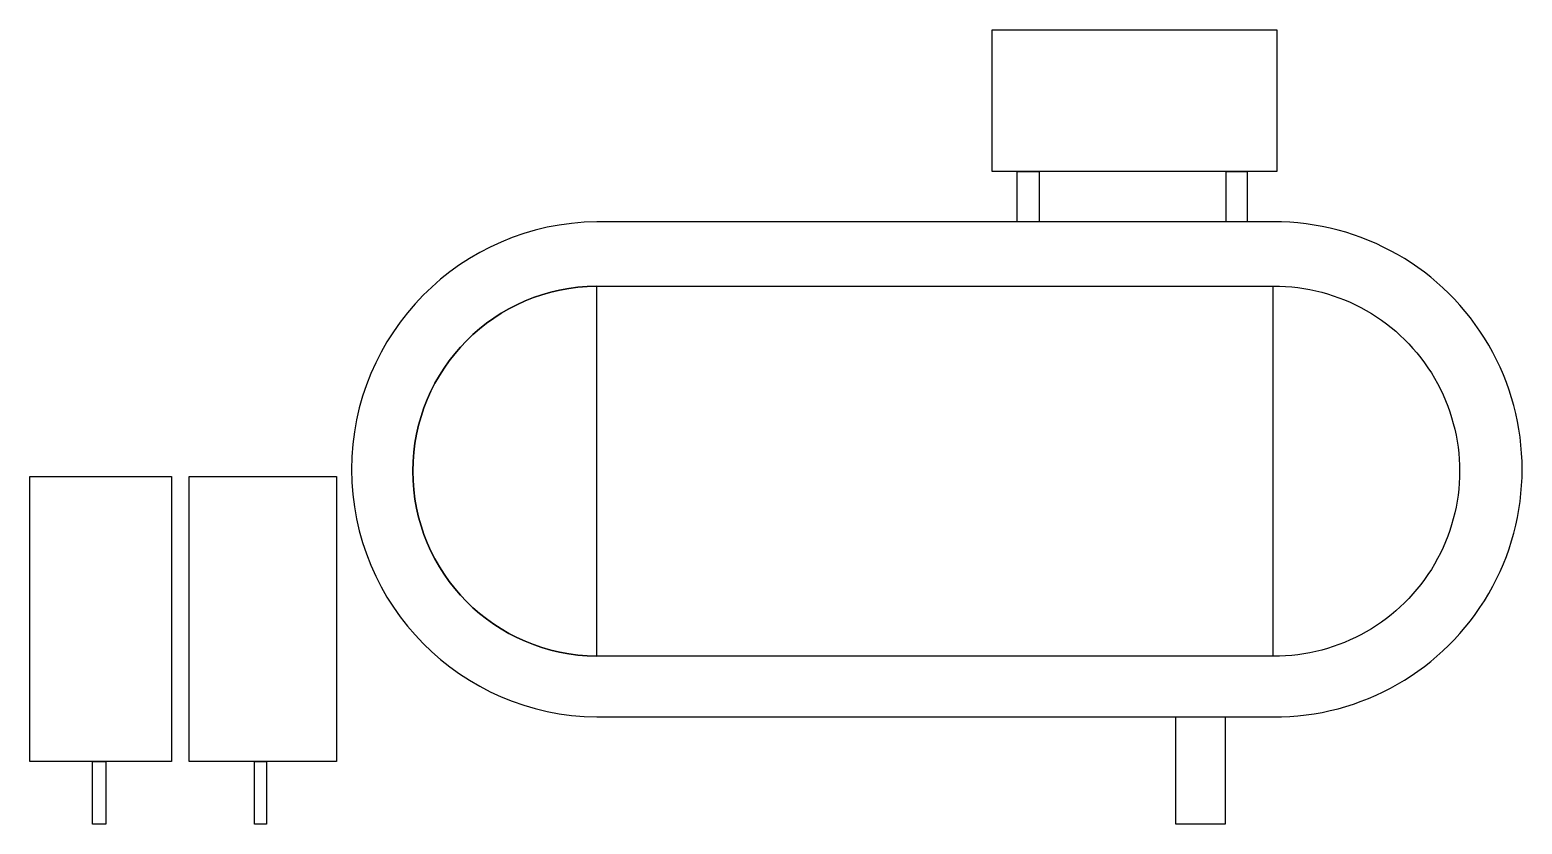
# Model space of a CAD drawing. Header units: millimetres. Extents: x -2529 to 8314, y -4885 to 3935.
# Drawn here: x 8218.7 to 8314.1, y -4884.8 to -4834 of the extents above.
import ezdxf

# ---------------------------------------------------------------- set-up
doc = ezdxf.new("R2010")
doc.units = ezdxf.units.MM
doc.layers.add('благоустройство_спорт', color=18, linetype='Continuous', true_color=0x000000)

msp = doc.modelspace()

# ---------------------------------------------------------------- linework, layer by layer
at = {"layer": 'благоустройство_спорт'}
for points in [[(8280.247, -4833.951), (8298.46, -4833.951), (8298.46, -4843.02), (8280.247, -4843.02)], [(8281.864, -4843.02), (8283.272, -4843.02), (8283.272, -4846.233), (8281.864, -4846.233)], [(8295.225, -4843.02), (8296.561, -4843.02), (8296.561, -4846.233), (8295.225, -4846.233)], [(8218.728, -4880.749), (8218.728, -4862.516), (8227.791, -4862.516), (8227.791, -4880.749)], [(8228.923, -4862.516), (8238.327, -4862.516), (8238.327, -4880.749), (8228.923, -4880.749)], [(8292.007, -4884.767), (8292.007, -4877.91), (8295.16, -4877.91), (8295.16, -4884.767)], [(8222.726, -4880.749), (8223.578, -4880.749), (8223.578, -4884.767), (8222.726, -4884.767)], [(8233.089, -4884.767), (8233.089, -4880.749), (8233.869, -4880.749), (8233.869, -4884.767)]]:
    msp.add_lwpolyline(points, close=True, dxfattribs=at)
msp.add_lwpolyline([(8298.222, -4877.91, 1.005228), (8298.222, -4846.233), (8254.974, -4846.233, 0.989673), (8254.974, -4877.91)], format="xyb", close=True, dxfattribs=at)
for points in [[(8298.222, -4874.02), (8254.974, -4874.02, -0.993567), (8254.974, -4850.345), (8298.222, -4850.345, -1.006976), (8298.222, -4874.02)], [(8254.974, -4874.02), (8254.974, -4850.345, 0.993567), (8254.974, -4874.02)], [(8298.222, -4850.345, -1.006976), (8298.222, -4874.02), (8298.222, -4850.345)]]:
    msp.add_lwpolyline(points, format="xyb", dxfattribs=at)

doc.saveas('drawing.dxf')
